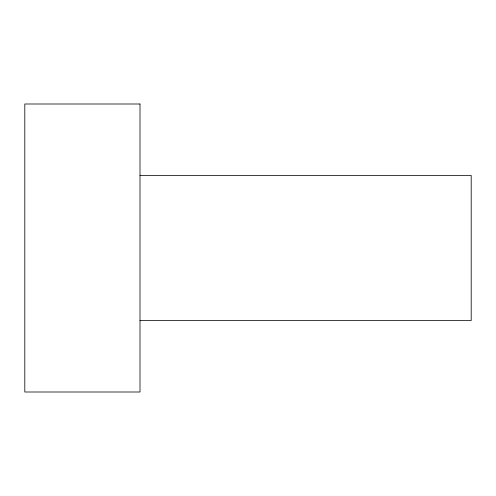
<?xml version="1.0" encoding="UTF-8"?>
<svg xmlns="http://www.w3.org/2000/svg" width="496" height="496" viewBox="0 0 496 496"><rect width="100%" height="100%" fill="white"/><g stroke="black" fill="none" stroke-linecap="round" stroke-linejoin="round"><path stroke-width="0.74" d="M140.002 175.466L471.2 175.466L471.2 320.534L140.002 320.534M140.002 103.999L24.8 103.999L24.8 392.001L140.002 392.001L140.002 103.999"/></g></svg>
